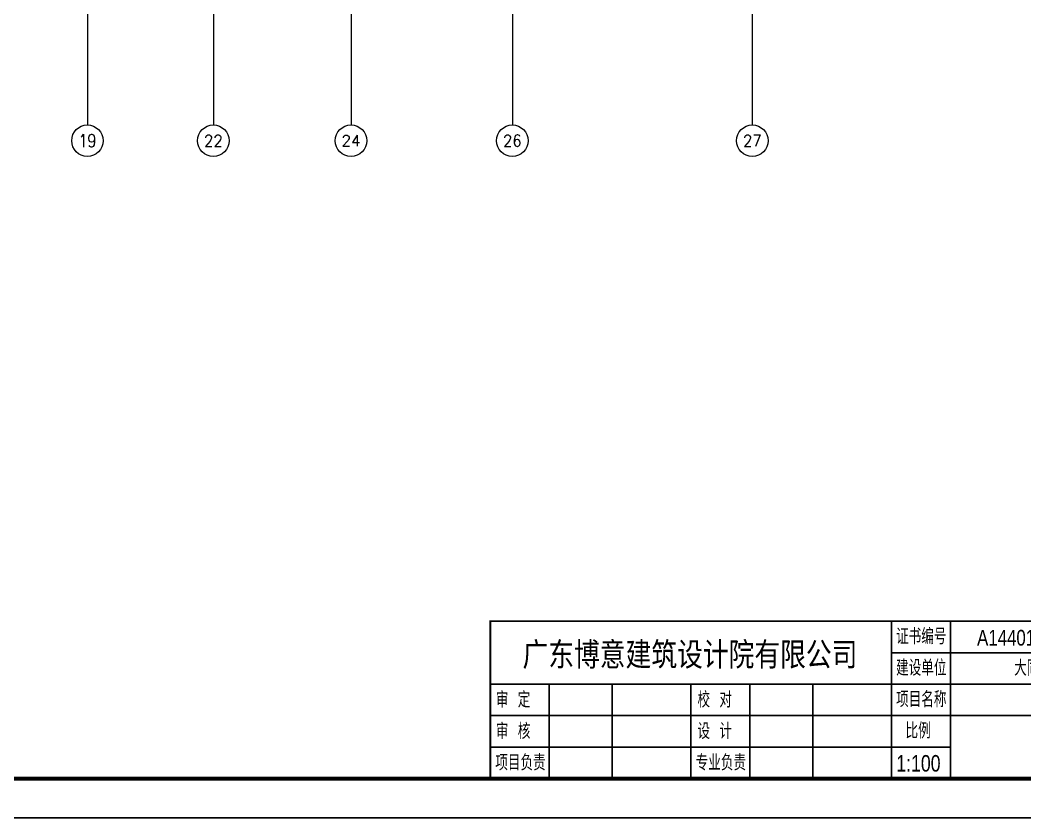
# Model space of a CAD drawing. Extents: x 5874492 to 7194610, y -939842 to -279257.
# Drawn here: x 6619742 to 6645282, y -700765 to -680478 of the extents above; entities that cross this region are included whole.
import ezdxf
from ezdxf.enums import TextEntityAlignment as Align

# ---------------------------------------------------------------- set-up
doc = ezdxf.new("R2010")
doc.units = 0
doc.header["$LTSCALE"] = 1000
for name, color, linetype, lineweight in [('A-标注-轴号', 3, 'Continuous', 15), ('A-标注-轴号文字', 7, 'Continuous', 15), ('S-大样-DIM', 3, 'Continuous', 20), ('S-轴网-轴号', 3, 'Continuous', 20)]:
    doc.layers.add(name, color=color, linetype=linetype, lineweight=lineweight)
doc.layers.add('BWPLAN', color=120, linetype='Continuous', plot=False)
doc.layers.add('Y-云图图框', color=7, linetype='Continuous')
doc.styles.add('_TCH_AXIS', font='COMPLEX.shx', dxfattribs={"bigfont": 'hztxt.shx'})
doc.styles.add('_YT_Name', font='', dxfattribs={"width": 0.8})
doc.styles.add('_YT_Sign_Text', font='ros.shx', dxfattribs={"width": 0.8, "bigfont": 'hztxt.shx'})
doc.styles.add('BW_Plan', font='romant.shx', dxfattribs={"width": 0.7, "bigfont": 'hztxt.shx'})
doc.styles.add('BW_PLANX', font='simplex.shx', dxfattribs={"bigfont": 'hztxt.shx'})
doc.styles.add('COMPLEX', font='COMPLEX')
doc.styles.get("Standard").update_dxf_attribs({"font": 'gbenor.shx', "bigfont": 'gbcbig.shx'})
doc.styles.get('_YT_Name').set_extended_font_data('SimHei')

# ---------------------------------------------------------------- blocks, each defined once
blk = doc.blocks.new('ECMCTK_A1_横_单行图名--0')
for p, q in [((674.98, 50), (674.98, 26)), ((675, 50), (675, 10)), ((689.98, 50), (689.98, 10)), ((675, 42), (813, 42)), ((573, 34), (813, 34)), ((588, 34), (588, 10)), ((604, 10), (604, 34)), ((624, 34), (624, 10)), ((639, 34), (639, 10)), ((655, 10), (655, 34)), ((573, 26), (813, 26)), ((573, 18), (689.96, 18))]:
    blk.add_line(p, q)
at = {"color": 4}
blk.add_lwpolyline([(0, 0), (841, 0), (841, 594), (0, 594)], close=True, dxfattribs=at)
for points, const_width in [([(25, 10), (831, 10), (831, 584), (25, 584)], 1), ([(573, 10), (831, 10), (831, 50), (573, 50)], 0.45)]:
    blk.add_lwpolyline(points, close=True, dxfattribs=dict(const_width=const_width))
at = {"const_width": 0.45}
blk.add_lwpolyline([(573, 10), (573, 50.01), (813, 50.01)], dxfattribs=at)
at = {"style": '_YT_Sign_Text', "width": 0.8}
for s, p in [('证书编号', (676.15, 44.14)), ('建设单位', (676.15, 36.14)), ('审  定', (574.41, 28.05)), ('校  对', (625.66, 28.05)), ('项目名称', (676.15, 28.14)), ('审  核', (574.41, 20.05)), ('设  计', (625.66, 20.05)), ('比例', (678.54, 20.16)), ('项目负责', (574.27, 12.05)), ('专业负责', (625.21, 12.05))]:
    blk.add_text(s, height=4, dxfattribs=at).set_placement(p)
at = {"color": 80, "flags": 3}
for tag, height, p in [('YTHQINS', 3, (34.31, 585.5)), ('ECMCKEY', 3, (292.07, 288.23)), ('YTTQINS', 5.62, (848.03, 12.81)), ('YTFRAME', 3, (652.76, 5.84)), ('YTBARCODE_T1', 3, (749.78, 5.95))]:
    blk.add_attdef(tag, text='', height=height, dxfattribs=at).set_placement(p, align=Align.MIDDLE_CENTER)
for tag, height, style, width, p in [('证书编号', 4, '_YT_Sign_Text', 0.8, (708.87, 43.81)), ('审查批准号', 4, '_YT_Sign_Text', 0.8, (761.06, 43.81)), ('工程号', 4, '_YT_Sign_Text', 0.5, (804.08, 44.12)), ('设计单位', 6, '_YT_Name', 0.8, (623.75, 38.6)), ('建设单位', 4, '_YT_Sign_Text', 0.8, (734.96, 36.11)), ('阶段', 4, '_YT_Sign_Text', 0.8, (804.08, 35.81)), ('项目号', 4, '_YT_Sign_Text', 0.5, (822.08, 33.72)), ('项目名称', 4, '_YT_Sign_Text', 0.8, (734.96, 28.11)), ('专业', 4, '_YT_Sign_Text', 0.8, (804.08, 27.31)), ('图纸编号', 4, '_YT_Sign_Text', 0.5, (803.93, 19.36)), ('图纸名称', 4.5, '_YT_Name', 0.8, (735.39, 15.06)), ('出图比例', 4.2, '_YT_Sign_Text', 0.8, (681.82, 11.78)), ('日期', 4, '_YT_Sign_Text', 0.5, (803.88, 12.13)), ('版本号', 4, '_YT_Sign_Text', 0.8, (822.08, 13))]:
    blk.add_attdef(tag, text='', height=height, dxfattribs=dict(style=style, width=width)).set_placement(p, align=Align.CENTER)
at = {"style": '_YT_Sign_Text', "width": 0.8, "flags": 3}
for tag, p, height in [('{审定人}', (605.87, 26.45), 6.24), ('{校对人}', (658.35, 26.53), 6.24), ('[审定人]', (590.95, 27.81), 4.1), ('[校对人]', (642.23, 27.82), 4.1), ('[审核人]', (591.01, 19.76), 4.1), ('{审核人}', (606.98, 18.44), 6.24), ('[设计人]', (642.47, 20.21), 4.1), ('{设计人}', (658.48, 18.54), 6.24), ('[项目负责人]', (590.78, 12.01), 4.1), ('{项目负责人}', (608.28, 10.72), 6.24), ('[专业负责人]', (642.74, 11.77), 4.1), ('{专业负责人}', (658.58, 10.36), 6.24)]:
    blk.add_attdef(tag, p, '', height=height, dxfattribs=at)
at = {"color": 80, "flags": 3}
for tag, p in [('YTBZSIT', (25, 10)), ('EXT_TK_LEFT', (25, 10)), ('YTQRCODE', (551.04, 11.91))]:
    blk.add_attdef(tag, p, '', height=3, dxfattribs=at)
blk = doc.blocks.new('BWPG_0427095648', base_point=(6599691, -1417454))
at = {"color": 0, "const_width": 0.5}
blk.add_lwpolyline([(6572030, -1399426), (6656130, -1399426), (6656130, -1458826), (6572030, -1458826)], close=True, dxfattribs=at)
at = {"layer": 'S-大样-DIM', "color": 0, "style": 'BW_Plan', "width": 0.75}
blk.add_attdef('KEYNAME', text='', height=594, dxfattribs=at).set_placement((6572030, -1399426), align=Align.RIGHT)
at = {"layer": 'S-大样-DIM', "color": 0, "style": 'BW_Plan', "width": 0.75, "flags": 1}
for tag, p in [('LEFTTOP', (6572030, -1399426)), ('RIGHTTOP', (6656130, -1399426)), ('LEFTBOTTOM', (6572030, -1458826)), ('RIGHTBOTTOM', (6656130, -1458826))]:
    blk.add_attdef(tag, p, '', height=594, dxfattribs=at)
at = {"layer": 'S-大样-DIM', "color": 0, "style": 'BW_Plan', "width": 0.75}
for tag, p in [('TAG1', (6656130, -1399426)), ('NAME', (6572030, -1459618))]:
    blk.add_attdef(tag, p, '', height=594, dxfattribs=at)
at = {"layer": 'S-大样-DIM', "color": 0, "style": 'BW_PLANX', "width": 0.75}
blk.add_attdef('FOCUS', text='', height=594, dxfattribs=at).set_placement((6599691, -1417454), align=Align.MIDDLE_CENTER)
at = {"layer": 'S-大样-DIM', "color": 0, "style": 'BW_Plan', "width": 0.75}
blk.add_attdef('TAG3', text='', height=594, dxfattribs=at).set_placement((6572030, -1458826), align=Align.TOP_RIGHT)
blk.add_attdef('TAG2', text='', height=594, dxfattribs=at).set_placement((6656130, -1458826), align=Align.TOP_LEFT)
blk = doc.blocks.new('_AXISO')
blk.add_circle((0, 0), 0.5)
at = {"layer": 'S-轴网-轴号', "style": 'COMPLEX', "width": 1.041667}
blk.add_attdef('A', text='', height=0.56, dxfattribs=at).set_placement((-0.25, -0.28), (0.25, -0.28), align=Align.FIT)
blk = doc.blocks.new('ZHOUWANG3')
at = {"layer": 'A-标注-轴号'}
for p, q in [((118952, 226834), (118952, 222834)), ((122152, 226834), (122152, 222834)), ((125652, 226834), (125652, 222834)), ((129752, 226834), (129752, 222834)), ((135852, 226834), (135852, 222834))]:
    blk.add_line(p, q, dxfattribs=at)
ref = blk.add_blockref('_AXISO', (118952, 222434), dxfattribs=dict(at, xscale=800, yscale=800, zscale=800))
ref.add_attrib('A', '19', dxfattribs={"layer": 'A-标注-轴号文字', "ltscale": 0.2, "height": 328.4, "style": '_TCH_AXIS'}).set_placement((118725, 222269), (119179, 222269), align=Align.FIT)
ref = blk.add_blockref('_AXISO', (122152, 222434), dxfattribs=dict(at, xscale=800, yscale=800, zscale=800))
ref.add_attrib('A', '22', dxfattribs={"layer": 'A-标注-轴号文字', "ltscale": 0.2, "height": 294.3, "style": '_TCH_AXIS'}).set_placement((121914, 222286), (122390, 222286), align=Align.FIT)
ref = blk.add_blockref('_AXISO', (125652, 222434), dxfattribs=dict(at, xscale=800, yscale=800, zscale=800))
ref.add_attrib('A', '24', dxfattribs={"layer": 'A-标注-轴号文字', "ltscale": 0.2, "height": 282.2, "style": '_TCH_AXIS'}).set_placement((125410, 222293), (125894, 222293), align=Align.FIT)
ref = blk.add_blockref('_AXISO', (129752, 222434), dxfattribs=dict(at, xscale=800, yscale=800, zscale=800))
ref.add_attrib('A', '26', dxfattribs={"layer": 'A-标注-轴号文字', "ltscale": 0.2, "height": 294.3, "style": '_TCH_AXIS'}).set_placement((129514, 222286), (129990, 222286), align=Align.FIT)
ref = blk.add_blockref('_AXISO', (135852, 222434), dxfattribs=dict(at, xscale=800, yscale=800, zscale=800))
ref.add_attrib('A', '27', dxfattribs={"layer": 'A-标注-轴号文字', "ltscale": 0.2, "height": 294.3, "style": '_TCH_AXIS'}).set_placement((135614, 222286), (136090, 222286), align=Align.FIT)

msp = doc.modelspace()

# ---------------------------------------------------------------- block references
msp.add_blockref('ZHOUWANG3', (6502501.8, -905979.1))
at = {"layer": 'BWPLAN', "color": 1}
msp.add_blockref('BWPG_0427095648', (6602053.7, -659392.7), dxfattribs=at)
at = {"layer": 'Y-云图图框'}
ref = msp.add_blockref('ECMCTK_A1_横_单行图名--0', (6574393.6, -700764.3), dxfattribs=dict(at, xscale=100, yscale=100, zscale=100))
ref.add_attrib('出图比例', '1:100', dxfattribs={"layer": '0', "height": 420, "style": '_YT_Sign_Text', "width": 0.8}).set_placement((6642576.1, -699586.2), align=Align.CENTER)
ref.add_attrib('建设单位', '大同市尚碧和七里村房地产开发有限公司', dxfattribs={"layer": '0', "height": 400, "style": '_YT_Sign_Text', "width": 0.8}).set_placement((6647889.6, -697152.9), align=Align.CENTER)
ref.add_attrib('设计单位', '广东博意建筑设计院有限公司', dxfattribs={"layer": '0', "height": 600, "style": '_YT_Name', "width": 0.8}).set_placement((6636768.2, -696904.2), align=Align.CENTER)
ref.add_attrib('证书编号', 'A144015847', dxfattribs={"layer": '0', "height": 400, "style": '_YT_Sign_Text', "width": 0.8}).set_placement((6645280.2, -696383.2), align=Align.CENTER)

doc.saveas('drawing.dxf')
